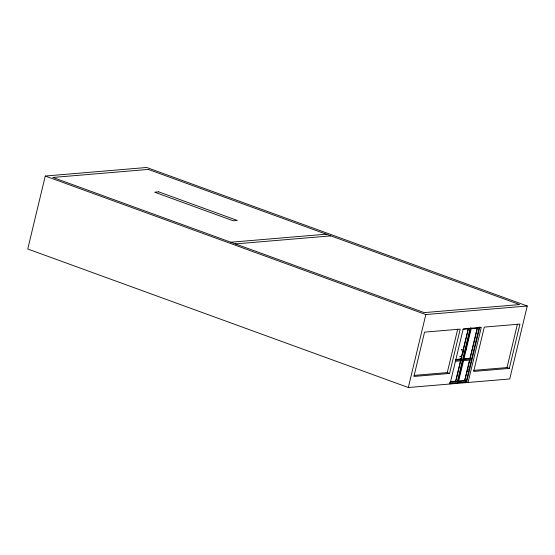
<?xml version="1.0" encoding="UTF-8"?>
<svg xmlns="http://www.w3.org/2000/svg" width="555" height="555" viewBox="0 0 555 555"><rect width="100%" height="100%" fill="white"/><g stroke="black" fill="none" stroke-linecap="round" stroke-linejoin="round"><path stroke-width="0.83" d="M45.267 176.032L27.75 248.994L408.313 387.515L509.733 378.968L527.25 306.006L146.686 167.485L45.267 176.032L425.831 314.553L527.25 306.006M408.313 387.515L425.831 314.553M414.155 375.395L447.268 372.606L457.708 329.129M449.578 373.446L460.22 329.129L424.554 332.14L413.919 376.45L449.578 373.446L447.268 372.606M449.994 384.004L463.231 328.879L481.289 327.353L468.052 382.478L465.742 381.639M460.712 360.133L455.676 381.118L457.292 381.708L462.329 360.722L455.287 361.319M455.495 359.515L460.976 359.057L468.191 328.99M460.83 360.174L455.794 381.16L450.202 381.576M468.309 329.032L461.087 359.099L455.613 359.557M463.037 352.918L463.64 350.406M455.551 360.237L462.592 359.64L470.009 328.74L468.51 328.199M457.639 382.735L470.869 327.61M469.544 360.216L464.708 380.355L466.325 380.945L471.362 359.966L463.536 360.625L458.499 381.604L466.325 380.945M463.744 358.821L470.002 358.294L477.418 327.394M469.655 360.257L464.819 380.397L457.778 380.994M477.536 327.436L470.12 358.336L463.855 358.863M467.456 371.364L468.059 368.86M471.618 358.884L479.041 327.984L471.216 328.643L463.793 359.543L471.618 358.884L470.002 358.294M479.902 326.853L466.665 381.979L449.432 383.429M473.894 370.358L507.006 367.57L517.447 324.092M509.317 368.409L519.959 324.092L484.293 327.103L473.658 371.42L509.317 368.409L507.006 367.57M464.251 356.081L464.646 355.804L464.251 356.525M465.923 349.227L466.311 349.192L465.971 349.817M230.838 242.23L326.243 234.189M235.459 243.916L330.863 235.875M462.967 329.337L470.009 328.74M449.467 382.367L457.292 381.708M460.976 359.057L462.592 359.64M459.991 356.643C460.497 357.559 460.539 355.186 459.991 356.643M461.614 349.886C462.107 350.815 462.176 348.408 461.614 349.886M148.296 169.421L52.898 177.461L424.214 312.618L519.619 304.577L148.296 169.421M158.716 191.85L154.658 192.197L233.232 220.793L237.29 220.453L158.716 191.85"/></g></svg>
